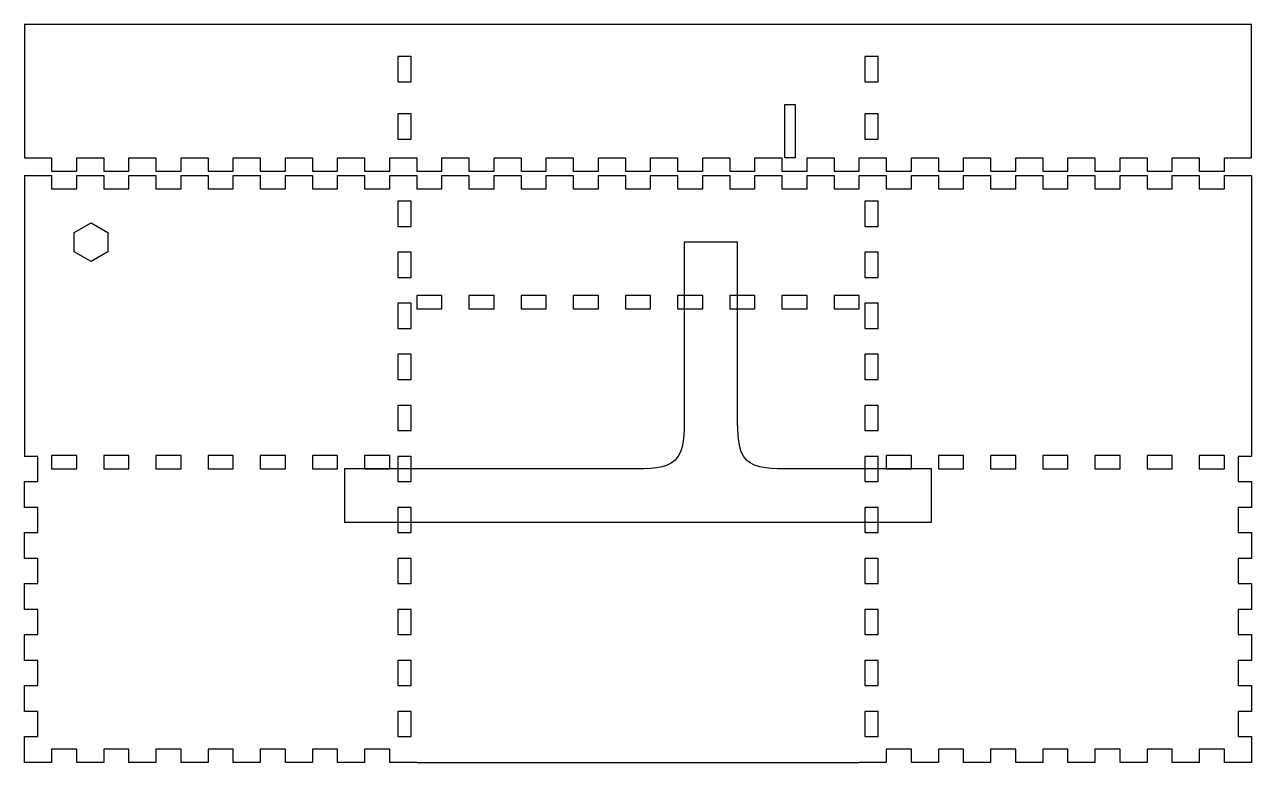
# Model space of a CAD drawing. Extents: x 1.7 to 84.2, y 0.8 to 91.
# Drawn here: x 1.7 to 84.2, y 41.4 to 91 of the extents above; entities that cross this region are included whole.
import ezdxf

# ---------------------------------------------------------------- set-up
doc = ezdxf.new("R2010")
doc.units = 0
doc.layers.add('Inner_Cut', color=7, linetype='CONTINUOUS')
doc.layers.add('Outer_Cut', color=7, linetype='CONTINUOUS')

msp = doc.modelspace()

# ---------------------------------------------------------------- linework, layer by layer
at = {"layer": 'Inner_Cut', "color": 5}
for p, q in [((52.808666, 82.038336), (52.808666, 85.622558)), ((52.808666, 85.622558), (53.514221, 85.622558)), ((53.514221, 85.622558), (53.514221, 82.038336)), ((53.514221, 82.038336), (52.808666, 82.038336)), ((5.069041, 77.028485), (6.19793, 77.680249)), ((6.19793, 77.680249), (7.326819, 77.028485)), ((5.069041, 75.724956), (5.069041, 77.028485)), ((7.326819, 77.028485), (7.326819, 75.724956)), ((46.057149, 76.376951), (46.05317, 64.731586)), ((49.641372, 76.376951), (46.057149, 76.376951)), ((49.638549, 64.733507), (49.641372, 76.376951)), ((6.19793, 75.073192), (5.069041, 75.724956)), ((7.326819, 75.724956), (6.19793, 75.073192)), ((42.468948, 61.147367), (23.237473, 61.146802)), ((23.237473, 61.146802), (23.237473, 57.56258)), ((62.663918, 61.146802), (53.222887, 61.149342)), ((62.663918, 57.56258), (62.663918, 61.146802)), ((23.237473, 57.56258), (62.663918, 57.56258))]:
    msp.add_line(p, q, dxfattribs=at)
for points in [[(46.053054, 64.731586), (46.053054, 63.536816), (46.053054, 62.342301), (45.455663, 61.744834)], [(50.236017, 61.746674), (49.638549, 62.344068), (49.638549, 63.538811), (49.638549, 64.733506)], [(45.455663, 61.744834), (44.858269, 61.147367), (43.663527, 61.147367), (42.468832, 61.147367)], [(53.222772, 61.149283), (52.028001, 61.149283), (50.833484, 61.149283), (50.236017, 61.746674)]]:
    msp.add_open_spline(points, degree=3, dxfattribs=at)
at = {"layer": 'Outer_Cut', "color": 7}
for p, q in [((1.730715, 90.99612), (1.730715, 90.100065)), ((84.167823, 90.99612), (1.730715, 90.99612)), ((84.167823, 90.100065), (84.167823, 90.99612)), ((1.730715, 90.100065), (1.730715, 82.038336)), ((84.167823, 82.038336), (84.167823, 90.100065)), ((26.821636, 88.840815), (26.821636, 87.147481)), ((27.719103, 88.840815), (26.821636, 88.840815)), ((27.719103, 87.147481), (27.719103, 88.840815)), ((58.17935, 88.840815), (58.17935, 87.147481)), ((59.076817, 88.840815), (58.17935, 88.840815)), ((59.076817, 87.147481), (59.076817, 88.840815)), ((26.821636, 87.147481), (27.719103, 87.147481)), ((58.17935, 87.147481), (59.076817, 87.147481)), ((26.821636, 84.990835), (26.821636, 83.297502)), ((27.719103, 84.990835), (26.821636, 84.990835)), ((27.719103, 83.297502), (27.719103, 84.990835)), ((58.17935, 84.990835), (58.17935, 83.297502)), ((59.076817, 84.990835), (58.17935, 84.990835)), ((59.076817, 83.297502), (59.076817, 84.990835)), ((26.821636, 83.297502), (27.719103, 83.297502)), ((58.17935, 83.297502), (59.076817, 83.297502)), ((1.730715, 82.038336), (3.542804, 82.038336)), ((3.542804, 82.038336), (3.542804, 81.140822)), ((5.236036, 81.140822), (5.236036, 82.038336)), ((5.236036, 82.038336), (7.048273, 82.038336)), ((7.048273, 82.038336), (7.048273, 81.140822)), ((8.741502, 81.140822), (8.741502, 82.038336)), ((8.741502, 82.038336), (10.553594, 82.038336)), ((10.553594, 82.038336), (10.553594, 81.140822)), ((12.24697, 81.140822), (12.24697, 82.038336)), ((12.24697, 82.038336), (14.059061, 82.038336)), ((14.059061, 82.038336), (14.059061, 81.140822)), ((15.752437, 81.140822), (15.752437, 82.038336)), ((15.752437, 82.038336), (17.564528, 82.038336)), ((17.564528, 82.038336), (17.564528, 81.140822)), ((19.257905, 81.140822), (19.257905, 82.038336)), ((19.257905, 82.038336), (21.069995, 82.038336)), ((21.069995, 82.038336), (21.069995, 81.140822)), ((22.763227, 81.140822), (22.763227, 82.038336)), ((22.763227, 82.038336), (24.575317, 82.038336)), ((24.575317, 82.038336), (24.575317, 81.140822)), ((26.268692, 81.140822), (26.268692, 82.038336)), ((26.268692, 82.038336), (28.080785, 82.038336)), ((28.080785, 82.038336), (28.080785, 81.140822)), ((29.774161, 81.140822), (29.774161, 82.038336)), ((29.774161, 82.038336), (31.586253, 82.038336)), ((31.586253, 82.038336), (31.586253, 81.140822)), ((33.279629, 81.140822), (33.279629, 82.038336)), ((33.279629, 82.038336), (35.091718, 82.038336)), ((35.091718, 82.038336), (35.091718, 81.140822)), ((36.785094, 81.140822), (36.785094, 82.038336)), ((36.785094, 82.038336), (38.597186, 82.038336)), ((38.597186, 82.038336), (38.597186, 81.140822)), ((40.290418, 81.140822), (40.290418, 82.038336)), ((40.290418, 82.038336), (42.102508, 82.038336)), ((42.102508, 82.038336), (42.102508, 81.140822)), ((43.795883, 81.140822), (43.795883, 82.038336)), ((43.795883, 82.038336), (45.607976, 82.038336)), ((45.607976, 82.038336), (45.607976, 81.140822)), ((47.301352, 81.140822), (47.301352, 82.038336)), ((47.301352, 82.038336), (49.113444, 82.038336)), ((49.113444, 82.038336), (49.113444, 81.140822)), ((50.806817, 81.140822), (50.806817, 82.038336)), ((50.806817, 82.038336), (52.618909, 82.038336)), ((52.618909, 82.038336), (52.618909, 81.140822)), ((54.312141, 81.140822), (54.312141, 82.038336)), ((54.312141, 82.038336), (56.124231, 82.038336)), ((56.124231, 82.038336), (56.124231, 81.140822)), ((57.817606, 81.140822), (57.817606, 82.038336)), ((57.817606, 82.038336), (59.629699, 82.038336)), ((59.629699, 82.038336), (59.629699, 81.140822)), ((61.323074, 81.140822), (61.323074, 82.038336)), ((61.323074, 82.038336), (63.135167, 82.038336)), ((63.135167, 82.038336), (63.135167, 81.140822)), ((64.82854, 81.140822), (64.82854, 82.038336)), ((64.82854, 82.038336), (66.640635, 82.038336)), ((66.640635, 82.038336), (66.640635, 81.140822)), ((68.334008, 81.140822), (68.334008, 82.038336)), ((68.334008, 82.038336), (70.1461, 82.038336)), ((70.1461, 82.038336), (70.1461, 81.140822)), ((71.839332, 81.140822), (71.839332, 82.038336)), ((71.839332, 82.038336), (73.651424, 82.038336)), ((73.651424, 82.038336), (73.651424, 81.140822)), ((75.344797, 81.140822), (75.344797, 82.038336)), ((75.344797, 82.038336), (77.156893, 82.038336)), ((77.156893, 82.038336), (77.156893, 81.140822)), ((78.850265, 81.140822), (78.850265, 82.038336)), ((78.850265, 82.038336), (80.662358, 82.038336)), ((80.662358, 82.038336), (80.662358, 81.140822)), ((82.355731, 81.140822), (82.355731, 82.038336)), ((82.355731, 82.038336), (84.167823, 82.038336)), ((1.73067, 80.85863), (3.542773, 80.85863)), ((3.542773, 80.85863), (3.542773, 79.961164)), ((3.542804, 81.140822), (5.236036, 81.140822)), ((5.236107, 79.961164), (5.236107, 80.85863)), ((5.236107, 80.85863), (7.048208, 80.85863)), ((7.048208, 80.85863), (7.048208, 79.961164)), ((7.048273, 81.140822), (8.741502, 81.140822)), ((8.741541, 79.961164), (8.741541, 80.85863)), ((8.741541, 80.85863), (10.553643, 80.85863)), ((10.553594, 81.140822), (12.24697, 81.140822)), ((10.553643, 80.85863), (10.553643, 79.961164)), ((12.246976, 79.961164), (12.246976, 80.85863)), ((12.246976, 80.85863), (14.059078, 80.85863)), ((14.059061, 81.140822), (15.752437, 81.140822)), ((14.059078, 80.85863), (14.059078, 79.961164)), ((15.752412, 79.961164), (15.752412, 80.85863)), ((15.752412, 80.85863), (17.564514, 80.85863)), ((17.564514, 80.85863), (17.564514, 79.961164)), ((17.564528, 81.140822), (19.257905, 81.140822)), ((19.257847, 79.961164), (19.257847, 80.85863)), ((19.257847, 80.85863), (21.069947, 80.85863)), ((21.069947, 80.85863), (21.069947, 79.961164)), ((21.069995, 81.140822), (22.763227, 81.140822)), ((22.763281, 79.961164), (22.763281, 80.85863)), ((22.763281, 80.85863), (24.575382, 80.85863)), ((24.575317, 81.140822), (26.268692, 81.140822)), ((24.575382, 80.85863), (24.575382, 79.961164)), ((26.268715, 79.961164), (26.268715, 80.85863)), ((26.268715, 80.85863), (28.080819, 80.85863)), ((28.080785, 81.140822), (29.774161, 81.140822)), ((28.080819, 80.85863), (28.080819, 79.961164)), ((29.774152, 79.961164), (29.774152, 80.85863)), ((29.774152, 80.85863), (31.586253, 80.85863)), ((31.586253, 81.140822), (33.279629, 81.140822)), ((31.586253, 80.85863), (31.586253, 79.961164)), ((33.279586, 79.961164), (33.279586, 80.85863)), ((33.279586, 80.85863), (35.09169, 80.85863)), ((35.09169, 80.85863), (35.09169, 79.961164)), ((35.091718, 81.140822), (36.785094, 81.140822)), ((36.785023, 79.961164), (36.785023, 80.85863)), ((36.785023, 80.85863), (38.597124, 80.85863)), ((38.597124, 80.85863), (38.597124, 79.961164)), ((38.597186, 81.140822), (40.290418, 81.140822)), ((40.290458, 79.961164), (40.290458, 80.85863)), ((40.290458, 80.85863), (42.102559, 80.85863)), ((42.102508, 81.140822), (43.795883, 81.140822)), ((42.102559, 80.85863), (42.102559, 79.961164)), ((43.795892, 79.961164), (43.795892, 80.85863)), ((43.795892, 80.85863), (45.607996, 80.85863)), ((45.607976, 81.140822), (47.301352, 81.140822)), ((45.607996, 80.85863), (45.607996, 79.961164)), ((47.301329, 79.961164), (47.301329, 80.85863)), ((47.301329, 80.85863), (49.11343, 80.85863)), ((49.11343, 80.85863), (49.11343, 79.961164)), ((49.113444, 81.140822), (50.806817, 81.140822)), ((50.806763, 79.961164), (50.806763, 80.85863)), ((50.806763, 80.85863), (52.618864, 80.85863)), ((52.618864, 80.85863), (52.618864, 79.961164)), ((52.618909, 81.140822), (54.312141, 81.140822)), ((54.312197, 79.961164), (54.312197, 80.85863)), ((54.312197, 80.85863), (56.124301, 80.85863)), ((56.124231, 81.140822), (57.817606, 81.140822)), ((56.124301, 80.85863), (56.124301, 79.961164)), ((57.817635, 79.961164), (57.817635, 80.85863)), ((57.817635, 80.85863), (59.629735, 80.85863)), ((59.629699, 81.140822), (61.323074, 81.140822)), ((59.629735, 80.85863), (59.629735, 79.961164)), ((61.323069, 79.961164), (61.323069, 80.85863)), ((61.323069, 80.85863), (63.13517, 80.85863)), ((63.135167, 81.140822), (64.82854, 81.140822)), ((63.13517, 80.85863), (63.13517, 79.961164)), ((64.828503, 79.961164), (64.828503, 80.85863)), ((64.828503, 80.85863), (66.640607, 80.85863)), ((66.640607, 80.85863), (66.640607, 79.961164)), ((66.640635, 81.140822), (68.334008, 81.140822)), ((68.33394, 79.961164), (68.33394, 80.85863)), ((68.33394, 80.85863), (70.146041, 80.85863)), ((70.146041, 80.85863), (70.146041, 79.961164)), ((70.1461, 81.140822), (71.839332, 81.140822)), ((71.839374, 79.961164), (71.839374, 80.85863)), ((71.839374, 80.85863), (73.651475, 80.85863)), ((73.651424, 81.140822), (75.344797, 81.140822)), ((73.651475, 80.85863), (73.651475, 79.961164)), ((75.344809, 79.961164), (75.344809, 80.85863)), ((75.344809, 80.85863), (77.156912, 80.85863)), ((77.156893, 81.140822), (78.850265, 81.140822)), ((77.156912, 80.85863), (77.156912, 79.961164)), ((78.850246, 79.961164), (78.850246, 80.85863)), ((78.850246, 80.85863), (80.662347, 80.85863)), ((80.662347, 80.85863), (80.662347, 79.961164)), ((80.662358, 81.140822), (82.355731, 81.140822)), ((82.35568, 79.961164), (82.35568, 80.85863)), ((82.35568, 80.85863), (84.167784, 80.85863)), ((84.167784, 80.85863), (84.167784, 79.125316)), ((3.542773, 79.961164), (5.236107, 79.961164)), ((7.048208, 79.961164), (8.741541, 79.961164)), ((10.553643, 79.961164), (12.246976, 79.961164)), ((14.059078, 79.961164), (15.752412, 79.961164)), ((17.564514, 79.961164), (19.257847, 79.961164)), ((21.069947, 79.961164), (22.763281, 79.961164)), ((24.575382, 79.961164), (26.268715, 79.961164)), ((28.080819, 79.961164), (29.774152, 79.961164)), ((31.586253, 79.961164), (33.279586, 79.961164)), ((35.09169, 79.961164), (36.785023, 79.961164)), ((38.597124, 79.961164), (40.290458, 79.961164)), ((42.102559, 79.961164), (43.795892, 79.961164)), ((45.607996, 79.961164), (47.301329, 79.961164)), ((49.11343, 79.961164), (50.806763, 79.961164)), ((52.618864, 79.961164), (54.312197, 79.961164)), ((56.124301, 79.961164), (57.817635, 79.961164)), ((59.629735, 79.961164), (61.323069, 79.961164)), ((63.13517, 79.961164), (64.828503, 79.961164)), ((66.640607, 79.961164), (68.33394, 79.961164)), ((70.146041, 79.961164), (71.839374, 79.961164)), ((73.651475, 79.961164), (75.344809, 79.961164)), ((77.156912, 79.961164), (78.850246, 79.961164)), ((80.662347, 79.961164), (82.35568, 79.961164)), ((26.821636, 79.125316), (26.821636, 77.431982)), ((27.719103, 79.125316), (26.821636, 79.125316)), ((27.719103, 77.431982), (27.719103, 79.125316)), ((58.17935, 79.125316), (58.17935, 77.431982)), ((59.076817, 79.125316), (58.17935, 79.125316)), ((59.076817, 77.431982), (59.076817, 79.125316)), ((84.167784, 79.125316), (84.167784, 63.72539)), ((26.821636, 77.431982), (27.719103, 77.431982)), ((58.17935, 77.431982), (59.076817, 77.431982)), ((26.821636, 75.698668), (26.821636, 74.005334)), ((27.719103, 75.698668), (26.821636, 75.698668)), ((27.719103, 74.005334), (27.719103, 75.698668)), ((58.17935, 75.698668), (58.17935, 74.005334)), ((59.076817, 75.698668), (58.17935, 75.698668)), ((59.076817, 74.005334), (59.076817, 75.698668)), ((26.821636, 74.005334), (27.719103, 74.005334)), ((58.17935, 74.005334), (59.076817, 74.005334)), ((29.774152, 72.79272), (28.080819, 72.79272)), ((28.080819, 72.79272), (28.080819, 71.895253)), ((29.774152, 71.895253), (29.774152, 72.79272)), ((33.279586, 72.79272), (31.586253, 72.79272)), ((31.586253, 72.79272), (31.586253, 71.895253)), ((33.279586, 71.895253), (33.279586, 72.79272)), ((36.785023, 72.79272), (35.09169, 72.79272)), ((35.09169, 72.79272), (35.09169, 71.895253)), ((36.785023, 71.895253), (36.785023, 72.79272)), ((40.290458, 72.79272), (38.597124, 72.79272)), ((38.597124, 72.79272), (38.597124, 71.895253)), ((40.290458, 71.895253), (40.290458, 72.79272)), ((43.795892, 72.79272), (42.102559, 72.79272)), ((42.102559, 72.79272), (42.102559, 71.895253)), ((43.795892, 71.895253), (43.795892, 72.79272)), ((47.301329, 72.79272), (45.607996, 72.79272)), ((45.607996, 72.79272), (45.607996, 71.895253)), ((47.301329, 71.895253), (47.301329, 72.79272)), ((50.806763, 72.79272), (49.11343, 72.79272)), ((49.11343, 72.79272), (49.11343, 71.895253)), ((50.806763, 71.895253), (50.806763, 72.79272)), ((54.312197, 72.79272), (52.618864, 72.79272)), ((52.618864, 72.79272), (52.618864, 71.895253)), ((54.312197, 71.895253), (54.312197, 72.79272)), ((57.817635, 72.79272), (56.124301, 72.79272)), ((56.124301, 72.79272), (56.124301, 71.895253)), ((57.817635, 71.895253), (57.817635, 72.79272)), ((26.821636, 72.27202), (26.821636, 70.578686)), ((27.719103, 72.27202), (26.821636, 72.27202)), ((27.719103, 70.578686), (27.719103, 72.27202)), ((28.080819, 71.895253), (29.774152, 71.895253)), ((31.586253, 71.895253), (33.279586, 71.895253)), ((35.09169, 71.895253), (36.785023, 71.895253)), ((38.597124, 71.895253), (40.290458, 71.895253)), ((42.102559, 71.895253), (43.795892, 71.895253)), ((45.607996, 71.895253), (47.301329, 71.895253)), ((49.11343, 71.895253), (50.806763, 71.895253)), ((52.618864, 71.895253), (54.312197, 71.895253)), ((56.124301, 71.895253), (57.817635, 71.895253)), ((58.17935, 72.27202), (58.17935, 70.578686)), ((59.076817, 72.27202), (58.17935, 72.27202)), ((59.076817, 70.578686), (59.076817, 72.27202)), ((26.821636, 70.578686), (27.719103, 70.578686)), ((58.17935, 70.578686), (59.076817, 70.578686)), ((26.821636, 68.845372), (26.821636, 67.152038)), ((27.719103, 68.845372), (26.821636, 68.845372)), ((27.719103, 67.152038), (27.719103, 68.845372)), ((58.17935, 68.845372), (58.17935, 67.152038)), ((59.076817, 68.845372), (58.17935, 68.845372)), ((59.076817, 67.152038), (59.076817, 68.845372)), ((26.821636, 67.152038), (27.719103, 67.152038)), ((58.17935, 67.152038), (59.076817, 67.152038)), ((26.821636, 65.418724), (26.821636, 63.72539)), ((27.719103, 65.418724), (26.821636, 65.418724)), ((27.719103, 63.72539), (27.719103, 65.418724)), ((58.17935, 65.418724), (58.17935, 63.72539)), ((59.076817, 65.418724), (58.17935, 65.418724)), ((59.076817, 63.72539), (59.076817, 65.418724)), ((26.821636, 63.72539), (27.719103, 63.72539)), ((58.17935, 63.72539), (59.076817, 63.72539)), ((84.167784, 63.72539), (84.167784, 61.992075)), ((2.628136, 61.992075), (1.73067, 61.992075)), ((2.628136, 60.298741), (2.628136, 61.992075)), ((5.236107, 62.044286), (3.542773, 62.044286)), ((3.542773, 62.044286), (3.542773, 61.146819)), ((5.236107, 61.146819), (5.236107, 62.044286)), ((8.741541, 62.044286), (7.048208, 62.044286)), ((7.048208, 62.044286), (7.048208, 61.146819)), ((8.741541, 61.146819), (8.741541, 62.044286)), ((12.246976, 62.044286), (10.553643, 62.044286)), ((10.553643, 62.044286), (10.553643, 61.146819)), ((12.246976, 61.146819), (12.246976, 62.044286)), ((15.752412, 62.044286), (14.059078, 62.044286)), ((14.059078, 62.044286), (14.059078, 61.146819)), ((15.752412, 61.146819), (15.752412, 62.044286)), ((19.257847, 62.044286), (17.564514, 62.044286)), ((17.564514, 62.044286), (17.564514, 61.146819)), ((19.257847, 61.146819), (19.257847, 62.044286)), ((22.763281, 62.044286), (21.069947, 62.044286)), ((21.069947, 62.044286), (21.069947, 61.146819)), ((22.763281, 61.146819), (22.763281, 62.044286)), ((26.268715, 62.044286), (24.575382, 62.044286)), ((24.575382, 62.044286), (24.575382, 61.146819)), ((26.268715, 61.146819), (26.268715, 62.044286)), ((26.821636, 61.992075), (26.821636, 60.298741)), ((27.719103, 61.992075), (26.821636, 61.992075)), ((27.719103, 60.298741), (27.719103, 61.992075)), ((58.17935, 61.992075), (58.17935, 60.298741)), ((59.076817, 61.992075), (58.17935, 61.992075)), ((59.076817, 60.298741), (59.076817, 61.992075)), ((61.323069, 62.044286), (59.629735, 62.044286)), ((59.629735, 62.044286), (59.629735, 61.146819)), ((61.323069, 61.146819), (61.323069, 62.044286)), ((64.828503, 62.044286), (63.13517, 62.044286)), ((63.13517, 62.044286), (63.13517, 61.146819)), ((64.828503, 61.146819), (64.828503, 62.044286)), ((68.33394, 62.044286), (66.640607, 62.044286)), ((66.640607, 62.044286), (66.640607, 61.146819)), ((68.33394, 61.146819), (68.33394, 62.044286)), ((71.839374, 62.044286), (70.146041, 62.044286)), ((70.146041, 62.044286), (70.146041, 61.146819)), ((71.839374, 61.146819), (71.839374, 62.044286)), ((75.344809, 62.044286), (73.651475, 62.044286)), ((73.651475, 62.044286), (73.651475, 61.146819)), ((75.344809, 61.146819), (75.344809, 62.044286)), ((78.850246, 62.044286), (77.156912, 62.044286)), ((77.156912, 62.044286), (77.156912, 61.146819)), ((78.850246, 61.146819), (78.850246, 62.044286)), ((82.35568, 62.044286), (80.662347, 62.044286)), ((80.662347, 62.044286), (80.662347, 61.146819)), ((82.35568, 61.146819), (82.35568, 62.044286)), ((84.167784, 61.992075), (83.270317, 61.992075)), ((83.270317, 61.992075), (83.270317, 60.298741)), ((3.542773, 61.146819), (5.236107, 61.146819)), ((7.048208, 61.146819), (8.741541, 61.146819)), ((10.553643, 61.146819), (12.246976, 61.146819)), ((14.059078, 61.146819), (15.752412, 61.146819)), ((17.564514, 61.146819), (19.257847, 61.146819)), ((21.069947, 61.146819), (22.763281, 61.146819)), ((24.575382, 61.146819), (26.268715, 61.146819)), ((59.629735, 61.146819), (61.323069, 61.146819)), ((63.13517, 61.146819), (64.828503, 61.146819)), ((66.640607, 61.146819), (68.33394, 61.146819)), ((70.146041, 61.146819), (71.839374, 61.146819)), ((73.651475, 61.146819), (75.344809, 61.146819)), ((77.156912, 61.146819), (78.850246, 61.146819)), ((80.662347, 61.146819), (82.35568, 61.146819)), ((1.73067, 58.565429), (1.73067, 60.298741)), ((1.73067, 60.298741), (2.628136, 60.298741)), ((26.821636, 60.298741), (27.719103, 60.298741)), ((58.17935, 60.298741), (59.076817, 60.298741)), ((83.270317, 60.298741), (84.167784, 60.298741)), ((84.167784, 60.298741), (84.167784, 58.565429)), ((2.628136, 58.565429), (1.73067, 58.565429)), ((2.628136, 56.872095), (2.628136, 58.565429)), ((26.821636, 58.565429), (26.821636, 56.872095)), ((27.719103, 58.565429), (26.821636, 58.565429)), ((27.719103, 56.872095), (27.719103, 58.565429)), ((58.17935, 58.565429), (58.17935, 56.872095)), ((59.076817, 58.565429), (58.17935, 58.565429)), ((59.076817, 56.872095), (59.076817, 58.565429)), ((84.167784, 58.565429), (83.270317, 58.565429)), ((83.270317, 58.565429), (83.270317, 56.872095)), ((1.73067, 55.138779), (1.73067, 56.872095)), ((1.73067, 56.872095), (2.628136, 56.872095)), ((26.821636, 56.872095), (27.719103, 56.872095)), ((58.17935, 56.872095), (59.076817, 56.872095)), ((83.270317, 56.872095), (84.167784, 56.872095)), ((84.167784, 56.872095), (84.167784, 55.138779)), ((2.628136, 55.138779), (1.73067, 55.138779)), ((2.628136, 53.445446), (2.628136, 55.138779)), ((26.821636, 55.138779), (26.821636, 53.445446)), ((27.719103, 55.138779), (26.821636, 55.138779)), ((27.719103, 53.445446), (27.719103, 55.138779)), ((58.17935, 55.138779), (58.17935, 53.445446)), ((59.076817, 55.138779), (58.17935, 55.138779)), ((59.076817, 53.445446), (59.076817, 55.138779)), ((84.167784, 55.138779), (83.270317, 55.138779)), ((83.270317, 55.138779), (83.270317, 53.445446)), ((1.73067, 51.71213), (1.73067, 53.445446)), ((1.73067, 53.445446), (2.628136, 53.445446)), ((26.821636, 53.445446), (27.719103, 53.445446)), ((58.17935, 53.445446), (59.076817, 53.445446)), ((83.270317, 53.445446), (84.167784, 53.445446)), ((84.167784, 53.445446), (84.167784, 51.71213)), ((2.628136, 51.71213), (1.73067, 51.71213)), ((2.628136, 50.018797), (2.628136, 51.71213)), ((26.821636, 51.71213), (26.821636, 50.018797)), ((27.719103, 51.71213), (26.821636, 51.71213)), ((27.719103, 50.018797), (27.719103, 51.71213)), ((58.17935, 51.71213), (58.17935, 50.018797)), ((59.076817, 51.71213), (58.17935, 51.71213)), ((59.076817, 50.018797), (59.076817, 51.71213)), ((84.167784, 51.71213), (83.270317, 51.71213)), ((83.270317, 51.71213), (83.270317, 50.018797)), ((1.73067, 48.285484), (1.73067, 50.018797)), ((1.73067, 50.018797), (2.628136, 50.018797)), ((26.821636, 50.018797), (27.719103, 50.018797)), ((58.17935, 50.018797), (59.076817, 50.018797)), ((83.270317, 50.018797), (84.167784, 50.018797)), ((84.167784, 50.018797), (84.167784, 48.285484)), ((2.628136, 48.285484), (1.73067, 48.285484)), ((2.628136, 46.592151), (2.628136, 48.285484)), ((26.821636, 48.285484), (26.821636, 46.592151)), ((27.719103, 48.285484), (26.821636, 48.285484)), ((27.719103, 46.592151), (27.719103, 48.285484)), ((58.17935, 48.285484), (58.17935, 46.592151)), ((59.076817, 48.285484), (58.17935, 48.285484)), ((59.076817, 46.592151), (59.076817, 48.285484)), ((84.167784, 48.285484), (83.270317, 48.285484)), ((83.270317, 48.285484), (83.270317, 46.592151)), ((1.73067, 44.858835), (1.73067, 46.592151)), ((1.73067, 46.592151), (2.628136, 46.592151)), ((26.821636, 46.592151), (27.719103, 46.592151)), ((58.17935, 46.592151), (59.076817, 46.592151)), ((83.270317, 46.592151), (84.167784, 46.592151)), ((84.167784, 46.592151), (84.167784, 44.858835)), ((2.628136, 44.858835), (1.73067, 44.858835)), ((2.628136, 43.165502), (2.628136, 44.858835)), ((26.821636, 44.858835), (26.821636, 43.165502)), ((27.719103, 44.858835), (26.821636, 44.858835)), ((27.719103, 43.165502), (27.719103, 44.858835)), ((58.17935, 44.858835), (58.17935, 43.165502)), ((59.076817, 44.858835), (58.17935, 44.858835)), ((59.076817, 43.165502), (59.076817, 44.858835)), ((84.167784, 44.858835), (83.270317, 44.858835)), ((83.270317, 44.858835), (83.270317, 43.165502)), ((1.73067, 41.432186), (1.73067, 43.165502)), ((1.73067, 43.165502), (2.628136, 43.165502)), ((26.821636, 43.165502), (27.719103, 43.165502)), ((58.17935, 43.165502), (59.076817, 43.165502)), ((83.270317, 43.165502), (84.167784, 43.165502)), ((84.167784, 43.165502), (84.167784, 41.432186)), ((5.236107, 42.329653), (3.542773, 42.329653)), ((3.542773, 42.329653), (3.542773, 41.432186)), ((5.236107, 41.432186), (5.236107, 42.329653)), ((8.741541, 42.329653), (7.048208, 42.329653)), ((7.048208, 42.329653), (7.048208, 41.432186)), ((8.741541, 41.432186), (8.741541, 42.329653)), ((12.246976, 42.329653), (10.553643, 42.329653)), ((10.553643, 42.329653), (10.553643, 41.432186)), ((12.246976, 41.432186), (12.246976, 42.329653)), ((15.752412, 42.329653), (14.059078, 42.329653)), ((14.059078, 42.329653), (14.059078, 41.432186)), ((15.752412, 41.432186), (15.752412, 42.329653)), ((19.257847, 42.329653), (17.564514, 42.329653)), ((17.564514, 42.329653), (17.564514, 41.432186)), ((19.257847, 41.432186), (19.257847, 42.329653)), ((22.763281, 42.329653), (21.069947, 42.329653)), ((21.069947, 42.329653), (21.069947, 41.432186)), ((22.763281, 41.432186), (22.763281, 42.329653)), ((26.268715, 42.329653), (24.575382, 42.329653)), ((24.575382, 42.329653), (24.575382, 41.432186)), ((26.268715, 41.432186), (26.268715, 42.329653)), ((61.323069, 42.329653), (59.629735, 42.329653)), ((59.629735, 42.329653), (59.629735, 41.432186)), ((61.323069, 41.432186), (61.323069, 42.329653)), ((64.828503, 42.329653), (63.13517, 42.329653)), ((63.13517, 42.329653), (63.13517, 41.432186)), ((64.828503, 41.432186), (64.828503, 42.329653)), ((68.33394, 42.329653), (66.640607, 42.329653)), ((66.640607, 42.329653), (66.640607, 41.432186)), ((68.33394, 41.432186), (68.33394, 42.329653)), ((71.839374, 42.329653), (70.146041, 42.329653)), ((70.146041, 42.329653), (70.146041, 41.432186)), ((71.839374, 41.432186), (71.839374, 42.329653)), ((75.344809, 42.329653), (73.651475, 42.329653)), ((73.651475, 42.329653), (73.651475, 41.432186)), ((75.344809, 41.432186), (75.344809, 42.329653)), ((78.850246, 42.329653), (77.156912, 42.329653)), ((77.156912, 42.329653), (77.156912, 41.432186)), ((78.850246, 41.432186), (78.850246, 42.329653)), ((82.35568, 42.329653), (80.662347, 42.329653)), ((80.662347, 42.329653), (80.662347, 41.432186)), ((82.35568, 41.432186), (82.35568, 42.329653)), ((3.542773, 41.432186), (1.73067, 41.432186)), ((7.048208, 41.432186), (5.236107, 41.432186)), ((10.553643, 41.432186), (8.741541, 41.432186)), ((14.059078, 41.432186), (12.246976, 41.432186)), ((17.564514, 41.432186), (15.752412, 41.432186)), ((21.069947, 41.432186), (19.257847, 41.432186)), ((24.575382, 41.432186), (22.763281, 41.432186)), ((28.080819, 41.432186), (26.268715, 41.432186)), ((59.629735, 41.432186), (57.817635, 41.432186)), ((63.13517, 41.432186), (61.323069, 41.432186)), ((66.640607, 41.432186), (64.828503, 41.432186)), ((70.146041, 41.432186), (68.33394, 41.432186)), ((73.651475, 41.432186), (71.839374, 41.432186)), ((77.156912, 41.432186), (75.344809, 41.432186)), ((80.662347, 41.432186), (78.850246, 41.432186)), ((84.167784, 41.432186), (82.35568, 41.432186))]:
    msp.add_line(p, q, dxfattribs=at)
for points in [[(1.73067, 80.85863), (1.730746, 74.569854), (1.730746, 68.281002), (1.73067, 61.992075)], [(28.080819, 41.432186), (37.993163, 41.432262), (47.905437, 41.432262), (57.817635, 41.432186)]]:
    msp.add_open_spline(points, degree=3, dxfattribs=at)

doc.saveas('drawing.dxf')
